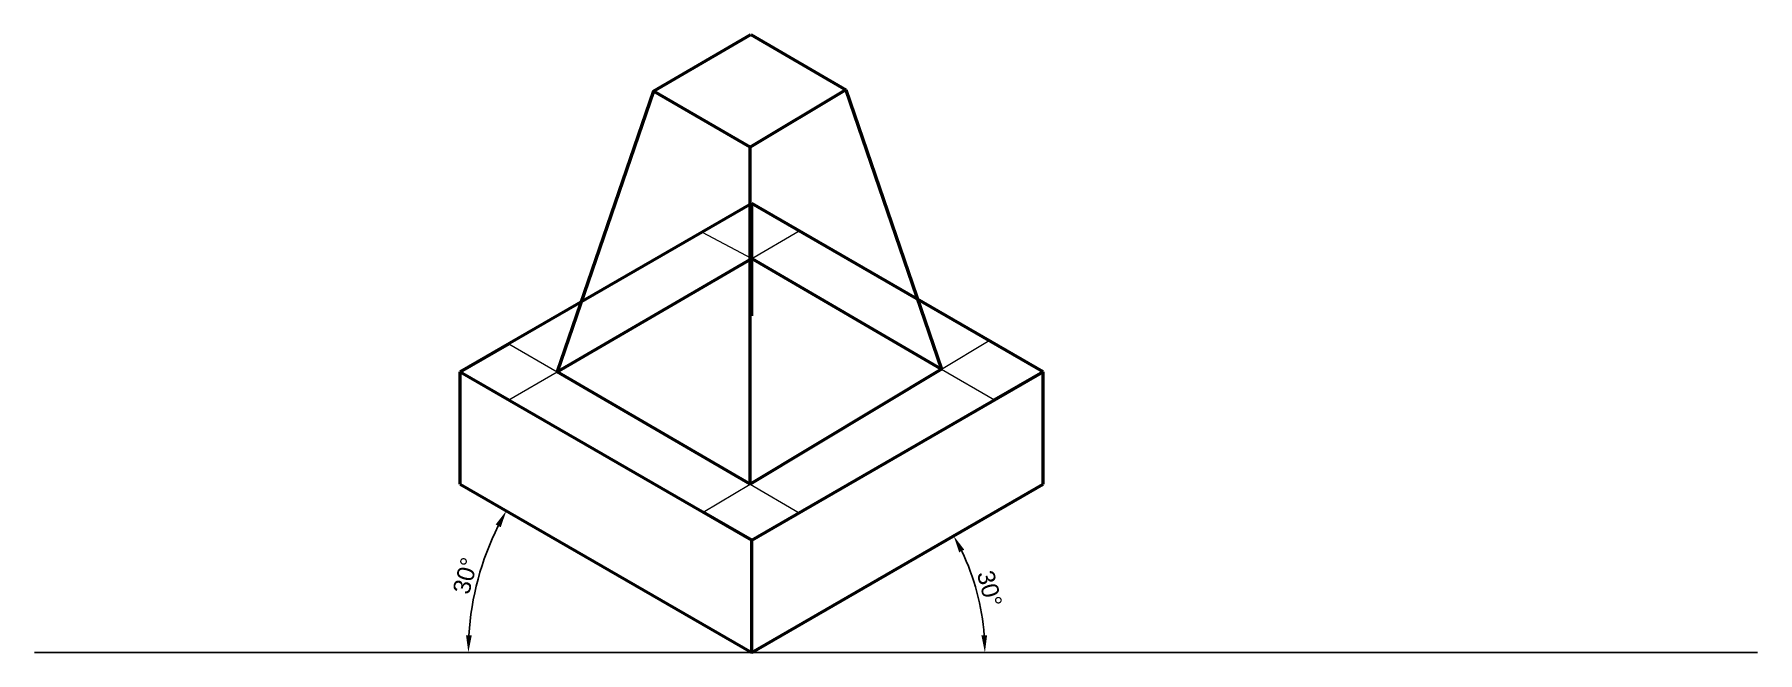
# Paper-space layout '4' of a CAD drawing. Header units: millimetres. Extents: x 27 to 278, y 49 to 139.
import ezdxf

# ---------------------------------------------------------------- set-up
doc = ezdxf.new("R2010")
doc.units = ezdxf.units.MM
doc.styles.get("Standard").update_dxf_attribs({"font": 'arial.ttf'})
doc.dimstyles.new('ISO-25', dxfattribs={"dimtxt": 2.5, "dimasz": 2.5, "dimexe": 1.25, "dimexo": 0.625, "dimtad": 1, "dimtxsty": 'Standard', "dimcen": 2.5, "dimadec": 0, "dimazin": 0, "dimtfac": 1, "dimtmove": 0, "dimatfit": 3, "dimfxl": 1, "dimarcsym": 0})

# ---------------------------------------------------------------- blocks, each defined once
blk = doc.blocks.new('*D7')
at = {"color": 0, "lineweight": -2, "transparency": 16777216}
blk.add_arc((131.66, 49.15), 33.93, 4.2224, 25.7776, dxfattribs=at)
at = {"color": 0, "lineweight": 15, "transparency": 16777216}
for points in [[(161.84, 63.72), (162.58, 64.11), (161.04, 66.12)], [(165.91, 51.67), (165.08, 51.64), (165.59, 49.15)]]:
    blk.add_solid(points, dxfattribs=at)
at = {"layer": 'Defpoints', "color": 0, "lineweight": 15, "transparency": 16777216}
for p in [(174.08, 73.65), (165.07, 55.05), (27.28, 49.15), (131.66, 49.15), (278.02, 49.15)]:
    blk.add_point(p, dxfattribs=at)
at = {"color": 0, "transparency": 16777216, "insert": (166.27, 58.43), "char_height": 2.5, "attachment_point": 5, "rotation": 285}
blk.add_mtext('30°', dxfattribs=at)
blk = doc.blocks.new('*D8')
at = {"color": 0, "lineweight": -2, "transparency": 16777216}
blk.add_arc((131.66, 49.15), 41.24, 153.4742, 176.5258, dxfattribs=at)
at = {"color": 0, "lineweight": 15, "transparency": 16777216}
for points in [[(94.39, 67.77), (95.13, 67.37), (95.95, 69.77)], [(90.91, 51.64), (90.08, 51.67), (90.42, 49.15)]]:
    blk.add_solid(points, dxfattribs=at)
at = {"layer": 'Defpoints', "color": 0, "lineweight": 15, "transparency": 16777216}
for p in [(89.24, 73.65), (92.91, 63.26), (27.28, 49.15), (131.66, 49.15), (278.02, 49.15)]:
    blk.add_point(p, dxfattribs=at)
at = {"color": 0, "transparency": 16777216, "insert": (89.99, 60.32), "char_height": 2.5, "attachment_point": 5, "rotation": 75}
blk.add_mtext('30°', dxfattribs=at)

psp = doc.layouts.new('4')

# ---------------------------------------------------------------- linework, layer by layer
at = {"lineweight": 50}
for p, q in [((117.368, 130.798), (131.532, 139.031)), ((131.532, 139.031), (145.33, 130.978)), ((117.368, 130.798), (103.328, 89.975)), ((131.408, 122.636), (117.368, 130.798)), ((145.33, 130.978), (131.408, 122.636)), ((145.33, 130.978), (159.252, 90.337)), ((131.408, 73.652), (131.408, 122.636)), ((131.657, 114.467), (89.235, 89.975)), ((131.657, 98.139), (131.657, 114.467)), ((174.078, 89.975), (131.657, 114.467)), ((103.328, 89.975), (131.657, 106.443)), ((131.657, 106.443), (159.252, 90.337)), ((89.235, 89.975), (96.306, 94.057)), ((159.252, 90.337), (131.408, 73.652)), ((89.235, 73.647), (89.235, 89.975)), ((89.235, 89.975), (131.657, 65.483)), ((89.235, 89.975), (96.306, 85.893)), ((131.408, 73.652), (103.328, 89.975)), ((131.657, 65.483), (174.078, 89.975)), ((174.078, 89.975), (167.008, 85.893)), ((174.078, 73.647), (174.078, 89.975)), ((89.235, 73.647), (131.657, 49.155)), ((131.657, 49.155), (174.078, 73.647)), ((131.657, 65.483), (124.586, 69.565)), ((131.657, 49.155), (131.657, 65.483))]:
    psp.add_line(p, q, dxfattribs=at)
at = {"lineweight": 0, "ltscale": 2}
for p, q in [((131.408, 106.298), (138.582, 110.468)), ((124.425, 110.291), (131.657, 106.443)), ((96.306, 94.057), (103.328, 89.975)), ((159.252, 90.337), (166.22, 94.512)), ((159.252, 90.337), (167.008, 85.893)), ((96.306, 85.893), (103.328, 89.975)), ((124.586, 69.565), (131.408, 73.652)), ((131.408, 73.652), (138.583, 69.482))]:
    psp.add_line(p, q, dxfattribs=at)
psp.add_line((27.278, 49.155), (278.024, 49.155))

# ---------------------------------------------------------------- dimensions: what is measured, and where the dimension line sits
for base, line2, picture, middle in [((165.072, 55.047), ((131.657, 49.155), (174.078, 73.647)), '*D7', (166.269, 58.429)), ((92.908, 63.258), ((89.235, 73.647), (131.657, 49.155)), '*D8', (89.988, 60.32))]:
    dim = psp.add_angular_dim_2l(base=base, line1=((27.278, 49.155), (278.024, 49.155)), line2=line2, dimstyle='ISO-25')
    dim.commit()
    dim.dimension.update_dxf_attribs({"geometry": picture, "text_midpoint": middle})

doc.saveas('drawing.dxf')
